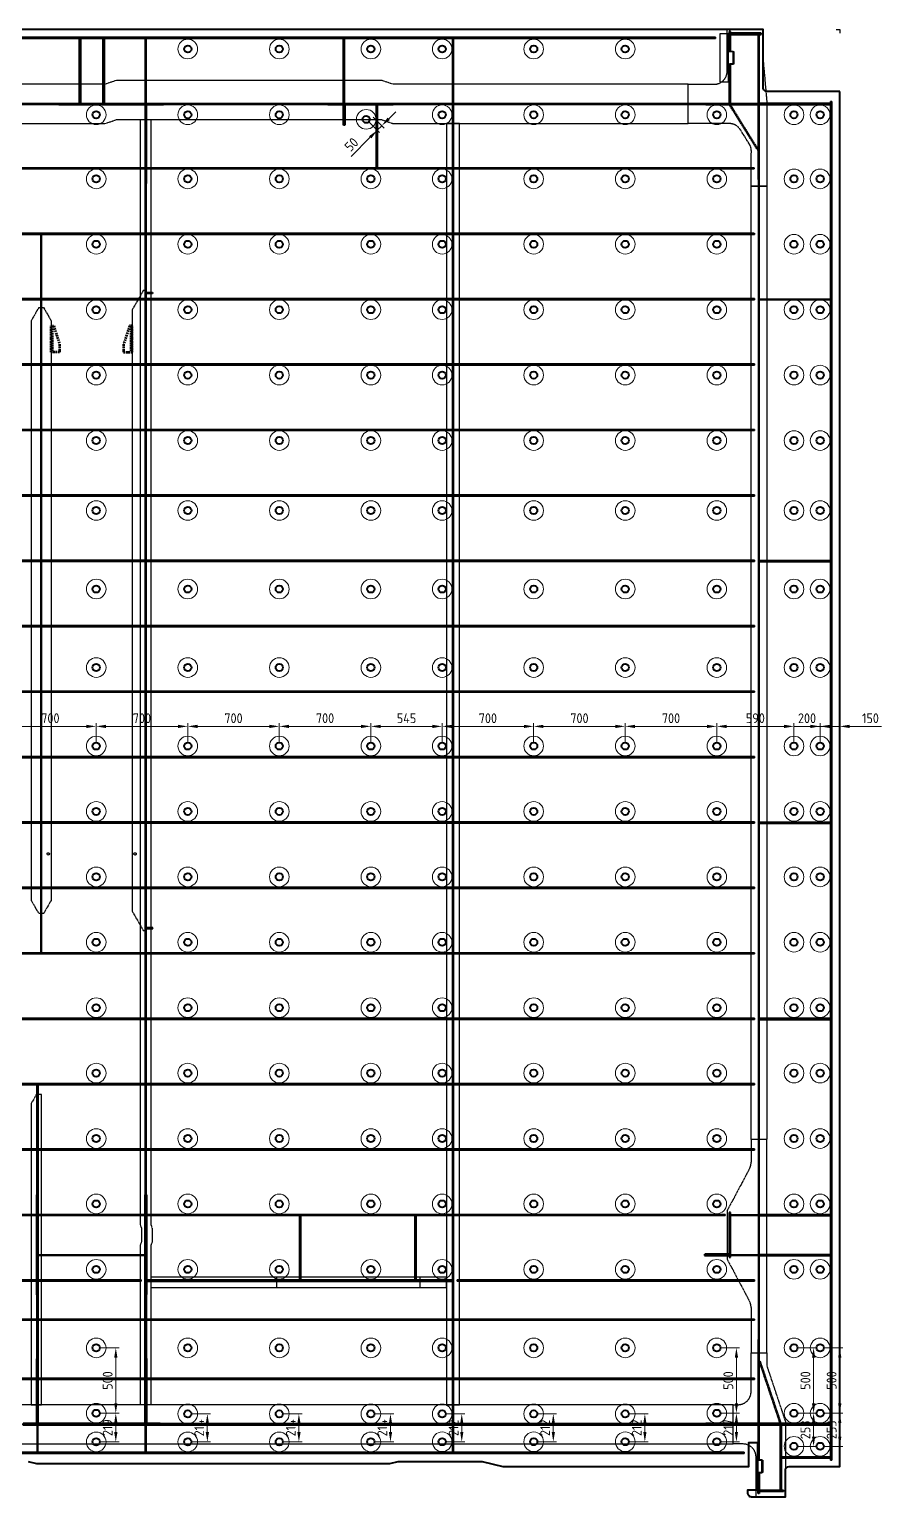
# Model space of a CAD drawing. Header units: millimetres. Extents: x -15442 to 12548, y -1071 to 35649.
# Drawn here: x 6031 to 12547, y -1071 to 10144 of the extents above; entities that cross this region are included whole.
import ezdxf

# ---------------------------------------------------------------- set-up
doc = ezdxf.new("R2010")
doc.units = ezdxf.units.MM
for name, pattern in [('ACAD_ISO10W100', [18, 12, -3, 0, -3]), ('AM_ISO02W050', [7.5, 6, -1.5]), ('AM_ISO08W050', [18, 12, -1.5, 3, -1.5]), ('AM_ISO09W050', [22.5, 12, -1.5, 3, -1.5, 3, -1.5])]:
    doc.linetypes.add(name, pattern=pattern)
for name, color, linetype, lineweight in [('Mechanical-AM_0', 7, 'Continuous', 40), ('Mechanical-AM_11', 3, 'AM_ISO09W050', 25), ('Mechanical-AM_2', 40, 'ACAD_ISO10W100', 70), ('Mechanical-AM_3', 6, 'AM_ISO02W050', 35), ('Mechanical-AM_7', 4, 'AM_ISO08W050', 25), ('Mechanical-AM_9', 253, 'Continuous', 0)]:
    doc.layers.add(name, color=color, linetype=linetype, lineweight=lineweight)
doc.styles.get("Standard").update_dxf_attribs({"font": 'ISOCP.SHX'})
doc.dimstyles.new('AM_ISO', dxfattribs={"dimtxt": 3, "dimasz": 3, "dimexe": 1, "dimexo": 1, "dimgap": 1, "dimtad": 1, "dimdec": 0, "dimdsep": 46, "dimtxsty": 'Standard', "dimcen": 0, "dimclrd": 256, "dimclre": 256, "dimclrt": 2, "dimadec": 0, "dimazin": 2, "dimtp": 0.1, "dimtm": 0.1, "dimtfac": 0.71, "dimtdec": 0, "dimtmove": 0, "dimatfit": 3, "dimfxl": 1, "dimtzin": 0, "dimlwd": -1, "dimlwe": -1, "dimarcsym": 1})

# ---------------------------------------------------------------- blocks, each defined once
blk = doc.blocks.new('stop plate-tv')
blk.add_line((200, 9), (0, 9))
blk.add_lwpolyline([(0, 0), (200, 0), (200, 20), (60, 65), (0, 65)], close=True)
blk = doc.blocks.new('cover in closed box DN90xSCH40')
for points in [[(30, 51), (5, 51), (5, 45), (30, 45)], [(36, -48), (36, 48), (30, 48), (30, -48)], [(30, -45), (5, -45), (5, -51), (30, -51)]]:
    blk.add_lwpolyline(points, close=True)
for points in [[(5, 51), (2, 51), (5, 48)], [(30, 48), (30, 51), (33, 48)], [(5, -51), (5, -48), (2, -51)], [(30, -48), (30, -51), (33, -48)]]:
    blk.add_solid(points)
blk = doc.blocks.new('*D2373')
at = {"layer": 'Defpoints', "color": 0, "transparency": 16777216}
for p in [(6542, 4817), (5842, 4667), (6542, 4667)]:
    blk.add_point(p, dxfattribs=at)
at = {"layer": 'Mechanical-AM_9', "transparency": 16777216}
for p, q in [((5842, 4692), (5842, 4842)), ((6542, 4692), (6542, 4842)), ((5917, 4817), (6467, 4817))]:
    blk.add_line(p, q, dxfattribs=at)
for points in [[(5917, 4829), (5917, 4804), (5842, 4817)], [(6467, 4829), (6467, 4804), (6542, 4817)]]:
    blk.add_solid(points, dxfattribs=at)
at = {"layer": 'Mechanical-AM_9', "color": 2, "transparency": 16777216, "insert": (6192, 4879), "char_height": 75, "attachment_point": 5}
blk.add_mtext('700', dxfattribs=at)
blk = doc.blocks.new('*D2372')
at = {"layer": 'Defpoints', "color": 0, "transparency": 16777216}
for p in [(7242, 4817), (6542, 4667), (7242, 4667)]:
    blk.add_point(p, dxfattribs=at)
at = {"layer": 'Mechanical-AM_9', "transparency": 16777216}
for p, q in [((6542, 4692), (6542, 4842)), ((7242, 4692), (7242, 4842)), ((6617, 4817), (7167, 4817))]:
    blk.add_line(p, q, dxfattribs=at)
for points in [[(6617, 4829), (6617, 4804), (6542, 4817)], [(7167, 4829), (7167, 4804), (7242, 4817)]]:
    blk.add_solid(points, dxfattribs=at)
at = {"layer": 'Mechanical-AM_9', "color": 2, "transparency": 16777216, "insert": (6892, 4879), "char_height": 75, "attachment_point": 5}
blk.add_mtext('700', dxfattribs=at)
blk = doc.blocks.new('*D2371')
at = {"layer": 'Defpoints', "color": 0, "transparency": 16777216}
for p in [(7942, 4817), (7242, 4667), (7942, 4667)]:
    blk.add_point(p, dxfattribs=at)
at = {"layer": 'Mechanical-AM_9', "transparency": 16777216}
for p, q in [((7242, 4692), (7242, 4842)), ((7942, 4692), (7942, 4842)), ((7317, 4817), (7867, 4817))]:
    blk.add_line(p, q, dxfattribs=at)
for points in [[(7317, 4829), (7317, 4804), (7242, 4817)], [(7867, 4829), (7867, 4804), (7942, 4817)]]:
    blk.add_solid(points, dxfattribs=at)
at = {"layer": 'Mechanical-AM_9', "color": 2, "transparency": 16777216, "insert": (7592, 4879), "char_height": 75, "attachment_point": 5}
blk.add_mtext('700', dxfattribs=at)
blk = doc.blocks.new('*D2370')
at = {"layer": 'Defpoints', "color": 0, "transparency": 16777216}
for p in [(8642, 4817), (7942, 4667), (8642, 4667)]:
    blk.add_point(p, dxfattribs=at)
at = {"layer": 'Mechanical-AM_9', "transparency": 16777216}
for p, q in [((7942, 4692), (7942, 4842)), ((8642, 4692), (8642, 4842)), ((8017, 4817), (8567, 4817))]:
    blk.add_line(p, q, dxfattribs=at)
for points in [[(8017, 4829), (8017, 4804), (7942, 4817)], [(8567, 4829), (8567, 4804), (8642, 4817)]]:
    blk.add_solid(points, dxfattribs=at)
at = {"layer": 'Mechanical-AM_9', "color": 2, "transparency": 16777216, "insert": (8292, 4879), "char_height": 75, "attachment_point": 5}
blk.add_mtext('700', dxfattribs=at)
blk = doc.blocks.new('*D2369')
at = {"layer": 'Defpoints', "color": 0, "transparency": 16777216}
for p in [(9187, 4817), (8642, 4667), (9187, 4667)]:
    blk.add_point(p, dxfattribs=at)
at = {"layer": 'Mechanical-AM_9', "transparency": 16777216}
for p, q in [((8642, 4692), (8642, 4842)), ((9187, 4692), (9187, 4842)), ((8717, 4817), (9112, 4817))]:
    blk.add_line(p, q, dxfattribs=at)
for points in [[(8717, 4829), (8717, 4804), (8642, 4817)], [(9112, 4829), (9112, 4804), (9187, 4817)]]:
    blk.add_solid(points, dxfattribs=at)
at = {"layer": 'Mechanical-AM_9', "color": 2, "transparency": 16777216, "insert": (8915, 4879), "char_height": 75, "attachment_point": 5}
blk.add_mtext('545', dxfattribs=at)
blk = doc.blocks.new('*D2368')
at = {"layer": 'Defpoints', "color": 0, "transparency": 16777216}
for p in [(9887, 4817), (9187, 4667), (9887, 4667)]:
    blk.add_point(p, dxfattribs=at)
at = {"layer": 'Mechanical-AM_9', "transparency": 16777216}
for p, q in [((9187, 4692), (9187, 4842)), ((9887, 4692), (9887, 4842)), ((9262, 4817), (9812, 4817))]:
    blk.add_line(p, q, dxfattribs=at)
for points in [[(9262, 4829), (9262, 4804), (9187, 4817)], [(9812, 4829), (9812, 4804), (9887, 4817)]]:
    blk.add_solid(points, dxfattribs=at)
at = {"layer": 'Mechanical-AM_9', "color": 2, "transparency": 16777216, "insert": (9537, 4879), "char_height": 75, "attachment_point": 5}
blk.add_mtext('700', dxfattribs=at)
blk = doc.blocks.new('*D2367')
at = {"layer": 'Defpoints', "color": 0, "transparency": 16777216}
for p in [(10587, 4817), (9887, 4667), (10587, 4667)]:
    blk.add_point(p, dxfattribs=at)
at = {"layer": 'Mechanical-AM_9', "transparency": 16777216}
for p, q in [((9887, 4692), (9887, 4842)), ((10587, 4692), (10587, 4842)), ((9962, 4817), (10512, 4817))]:
    blk.add_line(p, q, dxfattribs=at)
for points in [[(9962, 4829), (9962, 4804), (9887, 4817)], [(10512, 4829), (10512, 4804), (10587, 4817)]]:
    blk.add_solid(points, dxfattribs=at)
at = {"layer": 'Mechanical-AM_9', "color": 2, "transparency": 16777216, "insert": (10237, 4879), "char_height": 75, "attachment_point": 5}
blk.add_mtext('700', dxfattribs=at)
blk = doc.blocks.new('*D2366')
at = {"layer": 'Defpoints', "color": 0, "transparency": 16777216}
for p in [(11287, 4817), (10587, 4667), (11287, 4667)]:
    blk.add_point(p, dxfattribs=at)
at = {"layer": 'Mechanical-AM_9', "transparency": 16777216}
for p, q in [((10587, 4692), (10587, 4842)), ((11287, 4692), (11287, 4842)), ((10662, 4817), (11212, 4817))]:
    blk.add_line(p, q, dxfattribs=at)
for points in [[(10662, 4829), (10662, 4804), (10587, 4817)], [(11212, 4829), (11212, 4804), (11287, 4817)]]:
    blk.add_solid(points, dxfattribs=at)
at = {"layer": 'Mechanical-AM_9', "color": 2, "transparency": 16777216, "insert": (10937, 4879), "char_height": 75, "attachment_point": 5}
blk.add_mtext('700', dxfattribs=at)
blk = doc.blocks.new('*D2365')
at = {"layer": 'Defpoints', "color": 0, "transparency": 16777216}
for p in [(11877, 4817), (11287, 4667), (11877, 4667)]:
    blk.add_point(p, dxfattribs=at)
at = {"layer": 'Mechanical-AM_9', "transparency": 16777216}
for p, q in [((11287, 4692), (11287, 4842)), ((11877, 4692), (11877, 4842)), ((11362, 4817), (11802, 4817))]:
    blk.add_line(p, q, dxfattribs=at)
for points in [[(11362, 4829), (11362, 4804), (11287, 4817)], [(11802, 4829), (11802, 4804), (11877, 4817)]]:
    blk.add_solid(points, dxfattribs=at)
at = {"layer": 'Mechanical-AM_9', "color": 2, "transparency": 16777216, "insert": (11582, 4879), "char_height": 75, "attachment_point": 5}
blk.add_mtext('590', dxfattribs=at)
blk = doc.blocks.new('*D2364')
at = {"layer": 'Defpoints', "color": 0, "transparency": 16777216}
for p in [(12077, 4817), (11877, 4667), (12077, 4667)]:
    blk.add_point(p, dxfattribs=at)
at = {"layer": 'Mechanical-AM_9', "transparency": 16777216}
for p, q in [((11877, 4692), (11877, 4842)), ((12077, 4692), (12077, 4842)), ((11802, 4817), (11727, 4817)), ((11877, 4817), (12077, 4817)), ((12152, 4817), (12227, 4817))]:
    blk.add_line(p, q, dxfattribs=at)
for points in [[(11802, 4829), (11802, 4804), (11877, 4817)], [(12152, 4829), (12152, 4804), (12077, 4817)]]:
    blk.add_solid(points, dxfattribs=at)
at = {"layer": 'Mechanical-AM_9', "color": 2, "transparency": 16777216, "insert": (11977, 4879), "char_height": 75, "attachment_point": 5}
blk.add_mtext('200', dxfattribs=at)
blk = doc.blocks.new('*D2363')
at = {"layer": 'Defpoints', "color": 0, "transparency": 16777216}
for p in [(12227, 4817), (12077, 4667), (12227, 4667)]:
    blk.add_point(p, dxfattribs=at)
at = {"layer": 'Mechanical-AM_9', "transparency": 16777216}
for p, q in [((12077, 4692), (12077, 4842)), ((12227, 4692), (12227, 4842)), ((12002, 4817), (11927, 4817)), ((12077, 4817), (12227, 4817)), ((12302, 4817), (12547, 4817))]:
    blk.add_line(p, q, dxfattribs=at)
for points in [[(12002, 4829), (12002, 4804), (12077, 4817)], [(12302, 4829), (12302, 4804), (12227, 4817)]]:
    blk.add_solid(points, dxfattribs=at)
at = {"layer": 'Mechanical-AM_9', "color": 2, "transparency": 16777216, "insert": (12462, 4879), "char_height": 75, "attachment_point": 5}
blk.add_mtext('150', dxfattribs=at)
blk = doc.blocks.new('*D2340')
at = {"layer": 'Defpoints', "color": 0, "transparency": 16777216}
for p in [(6542, 67), (6542, -433), (6692, -433)]:
    blk.add_point(p, dxfattribs=at)
at = {"layer": 'Mechanical-AM_9', "transparency": 16777216}
for p, q in [((6567, 67), (6717, 67)), ((6692, -8), (6692, -358)), ((6567, -433), (6717, -433))]:
    blk.add_line(p, q, dxfattribs=at)
for points in [[(6680, -8), (6705, -8), (6692, 67)], [(6680, -358), (6705, -358), (6692, -433)]]:
    blk.add_solid(points, dxfattribs=at)
at = {"layer": 'Mechanical-AM_9', "color": 2, "transparency": 16777216, "insert": (6630, -183), "char_height": 75, "attachment_point": 5, "rotation": 90}
blk.add_mtext('500', dxfattribs=at)
blk = doc.blocks.new('*D2339')
at = {"layer": 'Defpoints', "color": 0, "transparency": 16777216}
for p in [(6542, -433), (6542, -652), (6692, -652)]:
    blk.add_point(p, dxfattribs=at)
at = {"layer": 'Mechanical-AM_9', "transparency": 16777216}
for p, q in [((6567, -433), (6717, -433)), ((6692, -508), (6692, -577)), ((6567, -652), (6717, -652))]:
    blk.add_line(p, q, dxfattribs=at)
for points in [[(6680, -508), (6705, -508), (6692, -433)], [(6680, -577), (6705, -577), (6692, -652)]]:
    blk.add_solid(points, dxfattribs=at)
at = {"layer": 'Mechanical-AM_9', "color": 2, "transparency": 16777216, "insert": (6630, -543), "char_height": 75, "attachment_point": 5, "rotation": 90}
blk.add_mtext('219', dxfattribs=at)
blk = doc.blocks.new('*D2338')
at = {"layer": 'Defpoints', "color": 0, "transparency": 16777216}
for p in [(7242, -438), (7242, -652), (7392, -652)]:
    blk.add_point(p, dxfattribs=at)
at = {"layer": 'Mechanical-AM_9', "transparency": 16777216}
for p, q in [((7267, -438), (7417, -438)), ((7392, -513), (7392, -577)), ((7267, -652), (7417, -652))]:
    blk.add_line(p, q, dxfattribs=at)
for points in [[(7380, -513), (7405, -513), (7392, -438)], [(7380, -577), (7405, -577), (7392, -652)]]:
    blk.add_solid(points, dxfattribs=at)
at = {"layer": 'Mechanical-AM_9', "color": 2, "transparency": 16777216, "insert": (7330, -545), "char_height": 75, "attachment_point": 5, "rotation": 90}
blk.add_mtext('214', dxfattribs=at)
blk = doc.blocks.new('*D2337')
at = {"layer": 'Defpoints', "color": 0, "transparency": 16777216}
for p in [(7942, -438), (7942, -652), (8092, -652)]:
    blk.add_point(p, dxfattribs=at)
at = {"layer": 'Mechanical-AM_9', "transparency": 16777216}
for p, q in [((7967, -438), (8117, -438)), ((8092, -513), (8092, -577)), ((7967, -652), (8117, -652))]:
    blk.add_line(p, q, dxfattribs=at)
for points in [[(8080, -513), (8105, -513), (8092, -438)], [(8080, -577), (8105, -577), (8092, -652)]]:
    blk.add_solid(points, dxfattribs=at)
at = {"layer": 'Mechanical-AM_9', "color": 2, "transparency": 16777216, "insert": (8030, -545), "char_height": 75, "attachment_point": 5, "rotation": 90}
blk.add_mtext('214', dxfattribs=at)
blk = doc.blocks.new('*D2336')
at = {"layer": 'Defpoints', "color": 0, "transparency": 16777216}
for p in [(8642, -438), (8642, -652), (8792, -652)]:
    blk.add_point(p, dxfattribs=at)
at = {"layer": 'Mechanical-AM_9', "transparency": 16777216}
for p, q in [((8667, -438), (8817, -438)), ((8792, -513), (8792, -577)), ((8667, -652), (8817, -652))]:
    blk.add_line(p, q, dxfattribs=at)
for points in [[(8780, -513), (8805, -513), (8792, -438)], [(8780, -577), (8805, -577), (8792, -652)]]:
    blk.add_solid(points, dxfattribs=at)
at = {"layer": 'Mechanical-AM_9', "color": 2, "transparency": 16777216, "insert": (8730, -545), "char_height": 75, "attachment_point": 5, "rotation": 90}
blk.add_mtext('214', dxfattribs=at)
blk = doc.blocks.new('*D2335')
at = {"layer": 'Defpoints', "color": 0, "transparency": 16777216}
for p in [(9187, -438), (9187, -651), (9337, -651)]:
    blk.add_point(p, dxfattribs=at)
at = {"layer": 'Mechanical-AM_9', "transparency": 16777216}
for p, q in [((9212, -438), (9362, -438)), ((9337, -513), (9337, -576)), ((9212, -651), (9362, -651))]:
    blk.add_line(p, q, dxfattribs=at)
for points in [[(9325, -513), (9350, -513), (9337, -438)], [(9325, -576), (9350, -576), (9337, -651)]]:
    blk.add_solid(points, dxfattribs=at)
at = {"layer": 'Mechanical-AM_9', "color": 2, "transparency": 16777216, "insert": (9275, -545), "char_height": 75, "attachment_point": 5, "rotation": 90}
blk.add_mtext('212', dxfattribs=at)
blk = doc.blocks.new('*D2334')
at = {"layer": 'Defpoints', "color": 0, "transparency": 16777216}
for p in [(9887, -438), (9887, -651), (10037, -651)]:
    blk.add_point(p, dxfattribs=at)
at = {"layer": 'Mechanical-AM_9', "transparency": 16777216}
for p, q in [((9912, -438), (10062, -438)), ((10037, -513), (10037, -576)), ((9912, -651), (10062, -651))]:
    blk.add_line(p, q, dxfattribs=at)
for points in [[(10025, -513), (10050, -513), (10037, -438)], [(10025, -576), (10050, -576), (10037, -651)]]:
    blk.add_solid(points, dxfattribs=at)
at = {"layer": 'Mechanical-AM_9', "color": 2, "transparency": 16777216, "insert": (9975, -545), "char_height": 75, "attachment_point": 5, "rotation": 90}
blk.add_mtext('212', dxfattribs=at)
blk = doc.blocks.new('*D2333')
at = {"layer": 'Defpoints', "color": 0, "transparency": 16777216}
for p in [(10587, -438), (10587, -651), (10737, -651)]:
    blk.add_point(p, dxfattribs=at)
at = {"layer": 'Mechanical-AM_9', "transparency": 16777216}
for p, q in [((10612, -438), (10762, -438)), ((10737, -513), (10737, -576)), ((10612, -651), (10762, -651))]:
    blk.add_line(p, q, dxfattribs=at)
for points in [[(10725, -513), (10750, -513), (10737, -438)], [(10725, -576), (10750, -576), (10737, -651)]]:
    blk.add_solid(points, dxfattribs=at)
at = {"layer": 'Mechanical-AM_9', "color": 2, "transparency": 16777216, "insert": (10675, -545), "char_height": 75, "attachment_point": 5, "rotation": 90}
blk.add_mtext('212', dxfattribs=at)
blk = doc.blocks.new('*D2332')
at = {"layer": 'Defpoints', "color": 0, "transparency": 16777216}
for p in [(11287, 67), (11287, -433), (11437, -433)]:
    blk.add_point(p, dxfattribs=at)
at = {"layer": 'Mechanical-AM_9', "transparency": 16777216}
for p, q in [((11312, 67), (11462, 67)), ((11437, -8), (11437, -358)), ((11312, -433), (11462, -433))]:
    blk.add_line(p, q, dxfattribs=at)
for points in [[(11425, -8), (11450, -8), (11437, 67)], [(11425, -358), (11450, -358), (11437, -433)]]:
    blk.add_solid(points, dxfattribs=at)
at = {"layer": 'Mechanical-AM_9', "color": 2, "transparency": 16777216, "insert": (11375, -183), "char_height": 75, "attachment_point": 5, "rotation": 90}
blk.add_mtext('500', dxfattribs=at)
blk = doc.blocks.new('*D2331')
at = {"layer": 'Defpoints', "color": 0, "transparency": 16777216}
for p in [(11287, -433), (11287, -651), (11437, -651)]:
    blk.add_point(p, dxfattribs=at)
at = {"layer": 'Mechanical-AM_9', "transparency": 16777216}
for p, q in [((11312, -433), (11462, -433)), ((11437, -508), (11437, -576)), ((11312, -651), (11462, -651))]:
    blk.add_line(p, q, dxfattribs=at)
for points in [[(11425, -508), (11450, -508), (11437, -433)], [(11425, -576), (11450, -576), (11437, -651)]]:
    blk.add_solid(points, dxfattribs=at)
at = {"layer": 'Mechanical-AM_9', "color": 2, "transparency": 16777216, "insert": (11375, -542), "char_height": 75, "attachment_point": 5, "rotation": 90}
blk.add_mtext('217', dxfattribs=at)
blk = doc.blocks.new('*D2330')
at = {"layer": 'Defpoints', "color": 0, "transparency": 16777216}
for p in [(12077, 67), (12077, -433), (12227, -433)]:
    blk.add_point(p, dxfattribs=at)
at = {"layer": 'Mechanical-AM_9', "transparency": 16777216}
for p, q in [((12102, 67), (12252, 67)), ((12227, -8), (12227, -358)), ((12102, -433), (12252, -433))]:
    blk.add_line(p, q, dxfattribs=at)
for points in [[(12215, -8), (12240, -8), (12227, 67)], [(12215, -358), (12240, -358), (12227, -433)]]:
    blk.add_solid(points, dxfattribs=at)
at = {"layer": 'Mechanical-AM_9', "color": 2, "transparency": 16777216, "insert": (12165, -183), "char_height": 75, "attachment_point": 5, "rotation": 90}
blk.add_mtext('500', dxfattribs=at)
blk = doc.blocks.new('*D2329')
at = {"layer": 'Defpoints', "color": 0, "transparency": 16777216}
for p in [(12077, -433), (12077, -686), (12227, -686)]:
    blk.add_point(p, dxfattribs=at)
at = {"layer": 'Mechanical-AM_9', "transparency": 16777216}
for p, q in [((12102, -433), (12252, -433)), ((12227, -508), (12227, -611)), ((12102, -686), (12252, -686))]:
    blk.add_line(p, q, dxfattribs=at)
for points in [[(12215, -508), (12240, -508), (12227, -433)], [(12215, -611), (12240, -611), (12227, -686)]]:
    blk.add_solid(points, dxfattribs=at)
at = {"layer": 'Mechanical-AM_9', "color": 2, "transparency": 16777216, "insert": (12165, -560), "char_height": 75, "attachment_point": 5, "rotation": 90}
blk.add_mtext('253', dxfattribs=at)
blk = doc.blocks.new('*D2328')
at = {"layer": 'Defpoints', "color": 0, "transparency": 16777216}
for p in [(11877, 67), (11877, -433), (12027, -433)]:
    blk.add_point(p, dxfattribs=at)
at = {"layer": 'Mechanical-AM_9', "transparency": 16777216}
for p, q in [((11902, 67), (12052, 67)), ((12027, -8), (12027, -358)), ((11902, -433), (12052, -433))]:
    blk.add_line(p, q, dxfattribs=at)
for points in [[(12015, -8), (12040, -8), (12027, 67)], [(12015, -358), (12040, -358), (12027, -433)]]:
    blk.add_solid(points, dxfattribs=at)
at = {"layer": 'Mechanical-AM_9', "color": 2, "transparency": 16777216, "insert": (11965, -183), "char_height": 75, "attachment_point": 5, "rotation": 90}
blk.add_mtext('500', dxfattribs=at)
blk = doc.blocks.new('*D2327')
at = {"layer": 'Defpoints', "color": 0, "transparency": 16777216}
for p in [(11877, -433), (11877, -686), (12027, -686)]:
    blk.add_point(p, dxfattribs=at)
at = {"layer": 'Mechanical-AM_9', "transparency": 16777216}
for p, q in [((11902, -433), (12052, -433)), ((12027, -508), (12027, -611)), ((11902, -686), (12052, -686))]:
    blk.add_line(p, q, dxfattribs=at)
for points in [[(12015, -508), (12040, -508), (12027, -433)], [(12015, -611), (12040, -611), (12027, -686)]]:
    blk.add_solid(points, dxfattribs=at)
at = {"layer": 'Mechanical-AM_9', "color": 2, "transparency": 16777216, "insert": (11965, -560), "char_height": 75, "attachment_point": 5, "rotation": 90}
blk.add_mtext('253', dxfattribs=at)
blk = doc.blocks.new('*D2386')
at = {"layer": 'Defpoints', "color": 0, "transparency": 16777216}
for p in [(8607, 9456), (8642, 9492), (8691, 9373)]:
    blk.add_point(p, dxfattribs=at)
at = {"layer": 'Mechanical-AM_9', "transparency": 16777216}
for p, q in [((8625, 9439), (8708, 9355)), ((8660, 9474), (8744, 9390)), ((8779, 9461), (8832, 9514)), ((8638, 9320), (8491, 9173)), ((8726, 9408), (8691, 9373))]:
    blk.add_line(p, q, dxfattribs=at)
for points in [[(8770, 9470), (8788, 9452), (8726, 9408)], [(8629, 9328), (8647, 9311), (8691, 9373)]]:
    blk.add_solid(points, dxfattribs=at)
at = {"layer": 'Mechanical-AM_9', "color": 2, "transparency": 16777216, "insert": (8494, 9264), "char_height": 75, "attachment_point": 5, "rotation": 45}
blk.add_mtext('50', dxfattribs=at)
blk = doc.blocks.new('PNL_01_2_L.H_2_2_2_2_2_2_2', base_point=(-542.7, -1070.8))
for centre in [(7242.3, 9994.2), (7942.3, 9994.2), (8642.3, 9994.2), (9187.3, 9994.2), (9887.3, 9994.2), (10587.3, 9994.2), (6542.3, 9491.7), (7242.3, 9491.7), (7942.3, 9491.7), (8607, 9456.4), (9187.3, 9491.7), (9887.3, 9491.7), (10587.3, 9491.7), (11287.3, 9491.7), (11877.3, 9491.7), (12077.3, 9491.7), (6542.3, 9001.7), (7242.3, 9001.7), (7942.3, 9001.7), (8642.3, 9001.7), (9187.3, 9001.7), (9887.3, 9001.7), (10587.3, 9001.7), (11287.3, 9001.7), (11877.3, 9001.7), (12077.3, 9001.7), (6542.3, 8501.7), (7242.3, 8501.7), (7942.3, 8501.7), (8642.3, 8501.7), (9187.3, 8501.7), (9887.3, 8501.7), (10587.3, 8501.7), (11287.3, 8501.7), (11877.3, 8501.7), (12077.3, 8501.7), (6542.3, 8001.7), (7242.3, 8001.7), (7942.3, 8001.7), (8642.3, 8001.7), (9187.3, 8001.7), (9887.3, 8001.7), (10587.3, 8001.7), (11287.3, 8001.7), (11877.3, 8001.7), (12077.3, 8001.7), (6542.3, 7501.7), (7242.3, 7501.7), (7942.3, 7501.7), (8642.3, 7501.7), (9187.3, 7501.7), (9887.3, 7501.7), (10587.3, 7501.7), (11287.3, 7501.7), (11877.3, 7501.7), (12077.3, 7501.7), (6542.3, 7001.7), (7242.3, 7001.7), (7942.3, 7001.7), (8642.3, 7001.7), (9187.3, 7001.7), (9887.3, 7001.7), (10587.3, 7001.7), (11287.3, 7001.7), (11877.3, 7001.7), (12077.3, 7001.7), (6542.3, 6466.7), (7242.3, 6466.7), (7942.3, 6466.7), (8642.3, 6466.7), (9187.3, 6466.7), (9887.3, 6466.7), (10587.3, 6466.7), (11287.3, 6466.7), (11877.3, 6466.7), (12077.3, 6466.7), (6542.3, 5866.7), (7242.3, 5866.7), (7942.3, 5866.7), (8642.3, 5866.7), (9187.3, 5866.7), (9887.3, 5866.7), (10587.3, 5866.7), (11287.3, 5866.7), (11877.3, 5866.7), (12077.3, 5866.7), (6542.3, 5266.7), (7242.3, 5266.7), (7942.3, 5266.7), (8642.3, 5266.7), (9187.3, 5266.7), (9887.3, 5266.7), (10587.3, 5266.7), (11287.3, 5266.7), (11877.3, 5266.7), (12077.3, 5266.7), (6542.3, 4666.7), (7242.3, 4666.7), (7942.3, 4666.7), (8642.3, 4666.7), (9187.3, 4666.7), (9887.3, 4666.7), (10587.3, 4666.7), (11287.3, 4666.7), (11877.3, 4666.7), (12077.3, 4666.7), (6542.3, 4166.7), (7242.3, 4166.7), (7942.3, 4166.7), (8642.3, 4166.7), (9187.3, 4166.7), (9887.3, 4166.7), (10587.3, 4166.7), (11287.3, 4166.7), (11877.3, 4166.7), (12077.3, 4166.7), (6542.3, 3666.7), (7242.3, 3666.7), (7942.3, 3666.7), (8642.3, 3666.7), (9187.3, 3666.7), (9887.3, 3666.7), (10587.3, 3666.7), (11287.3, 3666.7), (11877.3, 3666.7), (12077.3, 3666.7), (6542.3, 3166.7), (7242.3, 3166.7), (7942.3, 3166.7), (8642.3, 3166.7), (9187.3, 3166.7), (9887.3, 3166.7), (10587.3, 3166.7), (11287.3, 3166.7), (11877.3, 3166.7), (12077.3, 3166.7), (6542.3, 2666.7), (7242.3, 2666.7), (7942.3, 2666.7), (8642.3, 2666.7), (9187.3, 2666.7), (9887.3, 2666.7), (10587.3, 2666.7), (11287.3, 2666.7), (11877.3, 2666.7), (12077.3, 2666.7), (6542.3, 2166.7), (7242.3, 2166.7), (7942.3, 2166.7), (8642.3, 2166.7), (9187.3, 2166.7), (9887.3, 2166.7), (10587.3, 2166.7), (11287.3, 2166.7), (11877.3, 2166.7), (12077.3, 2166.7), (6542.3, 1666.7), (7242.3, 1666.7), (7942.3, 1666.7), (8642.3, 1666.7), (9187.3, 1666.7), (9887.3, 1666.7), (10587.3, 1666.7), (11287.3, 1666.7), (11877.3, 1666.7), (12077.3, 1666.7), (6542.3, 1166.7), (7242.3, 1166.7), (7942.3, 1166.7), (8642.3, 1166.7), (9187.3, 1166.7), (9887.3, 1166.7), (10587.3, 1166.7), (11287.3, 1166.7), (11877.3, 1166.7), (12077.3, 1166.7), (6542.3, 666.7), (7242.3, 666.7), (7942.3, 666.7), (8642.3, 666.7), (9187.3, 666.7), (9887.3, 666.7), (10587.3, 666.7), (11287.3, 666.7), (11877.3, 666.7), (12077.3, 666.7), (6542.3, 66.7), (7242.3, 66.7), (7942.3, 66.7), (8642.3, 66.7), (9187.3, 66.7), (9887.3, 66.7), (10587.3, 66.7), (11287.3, 66.7), (11877.3, 66.7), (12077.3, 66.7)]:
    blk.add_circle(centre, 27.5)
at = {"color": 4}
for centre in [(6542.3, -433.3), (7242.3, -438.3), (7942.3, -438.3), (8642.3, -438.3), (9187.3, -438.3), (9887.3, -438.3), (10587.3, -438.3), (11287.3, -433.3), (11877.3, -433.3), (12077.3, -433.3), (6542.3, -651.8), (7242.3, -651.8), (7942.3, -651.8), (8642.3, -651.8), (9187.3, -650.8), (9887.3, -650.8), (10587.3, -650.8), (11287.3, -650.8), (11877.3, -685.8), (12077.3, -685.8)]:
    blk.add_circle(centre, 27.5, dxfattribs=at)
at = {"layer": 'Mechanical-AM_9'}
for centre in [(7242.3, 9994.2), (7942.3, 9994.2), (8642.3, 9994.2), (9187.3, 9994.2), (9887.3, 9994.2), (10587.3, 9994.2), (6542.3, 9491.7), (7242.3, 9491.7), (7942.3, 9491.7), (9187.3, 9491.7), (9887.3, 9491.7), (10587.3, 9491.7), (11287.3, 9491.7), (11877.3, 9491.7), (12077.3, 9491.7), (8607, 9456.4), (6542.3, 9001.7), (7242.3, 9001.7), (7942.3, 9001.7), (8642.3, 9001.7), (9187.3, 9001.7), (9887.3, 9001.7), (10587.3, 9001.7), (11287.3, 9001.7), (11877.3, 9001.7), (12077.3, 9001.7), (6542.3, 8501.7), (7242.3, 8501.7), (7942.3, 8501.7), (8642.3, 8501.7), (9187.3, 8501.7), (9887.3, 8501.7), (10587.3, 8501.7), (11287.3, 8501.7), (11877.3, 8501.7), (12077.3, 8501.7), (6542.3, 8001.7), (7242.3, 8001.7), (7942.3, 8001.7), (8642.3, 8001.7), (9187.3, 8001.7), (9887.3, 8001.7), (10587.3, 8001.7), (11287.3, 8001.7), (11877.3, 8001.7), (12077.3, 8001.7), (6542.3, 7501.7), (7242.3, 7501.7), (7942.3, 7501.7), (8642.3, 7501.7), (9187.3, 7501.7), (9887.3, 7501.7), (10587.3, 7501.7), (11287.3, 7501.7), (11877.3, 7501.7), (12077.3, 7501.7), (6542.3, 7001.7), (7242.3, 7001.7), (7942.3, 7001.7), (8642.3, 7001.7), (9187.3, 7001.7), (9887.3, 7001.7), (10587.3, 7001.7), (11287.3, 7001.7), (11877.3, 7001.7), (12077.3, 7001.7), (6542.3, 6466.7), (7242.3, 6466.7), (7942.3, 6466.7), (8642.3, 6466.7), (9187.3, 6466.7), (9887.3, 6466.7), (10587.3, 6466.7), (11287.3, 6466.7), (11877.3, 6466.7), (12077.3, 6466.7), (6542.3, 5866.7), (7242.3, 5866.7), (7942.3, 5866.7), (8642.3, 5866.7), (9187.3, 5866.7), (9887.3, 5866.7), (10587.3, 5866.7), (11287.3, 5866.7), (11877.3, 5866.7), (12077.3, 5866.7), (6542.3, 5266.7), (7242.3, 5266.7), (7942.3, 5266.7), (8642.3, 5266.7), (9187.3, 5266.7), (9887.3, 5266.7), (10587.3, 5266.7), (11287.3, 5266.7), (11877.3, 5266.7), (12077.3, 5266.7), (6542.3, 4666.7), (7242.3, 4666.7), (7942.3, 4666.7), (8642.3, 4666.7), (9187.3, 4666.7), (9887.3, 4666.7), (10587.3, 4666.7), (11287.3, 4666.7), (11877.3, 4666.7), (12077.3, 4666.7), (6542.3, 4166.7), (7242.3, 4166.7), (7942.3, 4166.7), (8642.3, 4166.7), (9187.3, 4166.7), (9887.3, 4166.7), (10587.3, 4166.7), (11287.3, 4166.7), (11877.3, 4166.7), (12077.3, 4166.7), (6542.3, 3666.7), (7242.3, 3666.7), (7942.3, 3666.7), (8642.3, 3666.7), (9187.3, 3666.7), (9887.3, 3666.7), (10587.3, 3666.7), (11287.3, 3666.7), (11877.3, 3666.7), (12077.3, 3666.7), (6542.3, 3166.7), (7242.3, 3166.7), (7942.3, 3166.7), (8642.3, 3166.7), (9187.3, 3166.7), (9887.3, 3166.7), (10587.3, 3166.7), (11287.3, 3166.7), (11877.3, 3166.7), (12077.3, 3166.7), (6542.3, 2666.7), (7242.3, 2666.7), (7942.3, 2666.7), (8642.3, 2666.7), (9187.3, 2666.7), (9887.3, 2666.7), (10587.3, 2666.7), (11287.3, 2666.7), (11877.3, 2666.7), (12077.3, 2666.7), (6542.3, 2166.7), (7242.3, 2166.7), (7942.3, 2166.7), (8642.3, 2166.7), (9187.3, 2166.7), (9887.3, 2166.7), (10587.3, 2166.7), (11287.3, 2166.7), (11877.3, 2166.7), (12077.3, 2166.7), (6542.3, 1666.7), (7242.3, 1666.7), (7942.3, 1666.7), (8642.3, 1666.7), (9187.3, 1666.7), (9887.3, 1666.7), (10587.3, 1666.7), (11287.3, 1666.7), (11877.3, 1666.7), (12077.3, 1666.7), (6542.3, 1166.7), (7242.3, 1166.7), (7942.3, 1166.7), (8642.3, 1166.7), (9187.3, 1166.7), (9887.3, 1166.7), (10587.3, 1166.7), (11287.3, 1166.7), (11877.3, 1166.7), (12077.3, 1166.7), (6542.3, 666.7), (7242.3, 666.7), (7942.3, 666.7), (8642.3, 666.7), (9187.3, 666.7), (9887.3, 666.7), (10587.3, 666.7), (11287.3, 666.7), (11877.3, 666.7), (12077.3, 666.7), (6542.3, 66.7), (7242.3, 66.7), (7942.3, 66.7), (8642.3, 66.7), (9187.3, 66.7), (9887.3, 66.7), (10587.3, 66.7), (11287.3, 66.7), (11877.3, 66.7), (12077.3, 66.7), (6542.3, -433.3), (7242.3, -438.3), (7942.3, -438.3), (8642.3, -438.3), (9187.3, -438.3), (9887.3, -438.3), (10587.3, -438.3), (11287.3, -433.3), (11877.3, -433.3), (12077.3, -433.3), (6542.3, -651.8), (7242.3, -651.8), (7942.3, -651.8), (8642.3, -651.8), (9187.3, -650.8), (9887.3, -650.8), (10587.3, -650.8), (11287.3, -650.8), (11877.3, -685.8), (12077.3, -685.8)]:
    blk.add_circle(centre, 75, dxfattribs=at)
for p1, p2, distance, picture, middle in [((8642.3, 9491.7), (8607, 9456.4), 118.6, '*D2386', (8493.7, 9263.8)), ((5842.3, 4666.7), (6542.3, 4666.7), 150, '*D2373', (6192.3, 4879.2)), ((6542.3, 4666.7), (7242.3, 4666.7), 150, '*D2372', (6892.3, 4879.2)), ((7242.3, 4666.7), (7942.3, 4666.7), 150, '*D2371', (7592.3, 4879.2)), ((7942.3, 4666.7), (8642.3, 4666.7), 150, '*D2370', (8292.3, 4879.2)), ((8642.3, 4666.7), (9187.3, 4666.7), 150, '*D2369', (8914.8, 4879.2)), ((9187.3, 4666.7), (9887.3, 4666.7), 150, '*D2368', (9537.3, 4879.2)), ((9887.3, 4666.7), (10587.3, 4666.7), 150, '*D2367', (10237.3, 4879.2)), ((10587.3, 4666.7), (11287.3, 4666.7), 150, '*D2366', (10937.3, 4879.2)), ((11287.3, 4666.7), (11877.3, 4666.7), 150, '*D2365', (11582.3, 4879.2)), ((11877.3, 4666.7), (12077.3, 4666.7), 150, '*D2364', (11977.3, 4879.2)), ((12077.3, 4666.7), (12227.3, 4666.7), 150, '*D2363', (12462.4, 4879.2)), ((6542.3, 66.7), (6542.3, -433.3), 150, '*D2340', (6629.8, -183.3)), ((11287.3, 66.7), (11287.3, -433.3), 150, '*D2332', (11374.8, -183.3)), ((11877.3, 66.7), (11877.3, -433.3), 150, '*D2328', (11964.8, -183.3)), ((12077.3, 66.7), (12077.3, -433.3), 150, '*D2330', (12164.8, -183.3)), ((6542.325, -433.2681), (6542.325, -651.7683), 150, '*D2339', (6629.8177, -542.5182)), ((7242.325, -438.2681), (7242.325, -651.7683), 150, '*D2338', (7329.8177, -545.0182)), ((7942.325, -438.2681), (7942.325, -651.7683), 150, '*D2337', (8029.8177, -545.0182)), ((8642.325, -438.2681), (8642.325, -651.7683), 150, '*D2336', (8729.8177, -545.0182)), ((9187.325, -438.2681), (9187.325, -650.7679), 150, '*D2335', (9274.8177, -544.518)), ((9887.325, -438.2681), (9887.325, -650.7679), 150, '*D2334', (9974.8177, -544.518)), ((10587.325, -438.2681), (10587.325, -650.7679), 150, '*D2333', (10674.8177, -544.518)), ((11287.325, -433.2681), (11287.325, -650.7679), 150, '*D2331', (11374.8177, -542.018)), ((11877.325, -433.2681), (11877.325, -685.7725), 150, '*D2327', (11964.8177, -559.5203)), ((12077.325, -433.2681), (12077.325, -685.7699), 150, '*D2329', (12164.8177, -559.519))]:
    dim = blk.add_aligned_dim(p1=p1, p2=p2, distance=distance, dimstyle='AM_ISO', override={"dimscale": 25}, dxfattribs=at)
    dim.commit()
    dim.dimension.update_dxf_attribs({"geometry": picture, "text_midpoint": middle})

msp = doc.modelspace()

# ---------------------------------------------------------------- linework, layer by layer
msp.add_lwpolyline([(11311, 9744), (11376, 9744), (11376, 10109), (11311, 10109)], close=True)
at = {"layer": 'Mechanical-AM_0'}
for points in [[(12227, 9669), (11672, 9669, -0.414214), (11642, 9699), (11642, 10144), (-8, 10144)], [(6021, -801), (6086, -817), (8786, -817), (8851, -801), (9492, -801), (9652, -841), (11532, -841), (11532, -656), (11597, -656), (11597, -1021), (11522, -1021), (11522, -1041, 0.414214), (11552, -1071), (11811, -1071), (11811, -871, -0.41421), (11841, -841), (12227, -841), (12227, 9669)]]:
    msp.add_lwpolyline(points, format="xyb", dxfattribs=at)
at = {"layer": 'Mechanical-AM_0', "linetype": 'AM_ISO02W050'}
for points in [[(11391, 10129), (11381, 10129), (11381, 9978), (11391, 9978)], [(11391, 10104), (11627, 10104), (11627, 10114), (11391, 10114)], [(11612, 10104), (11602, 10104), (11602, 8995), (11612, 8995)], [(6415, 10074), (6421, 10074), (6421, 9577), (6415, 9577)], [(6596, 10074), (6602, 10074), (6602, 9577), (6596, 9577)], [(6917, 9577), (6923, 9577), (6923, 10074), (6917, 10074)], [(8433, 10074), (8439, 10074), (8439, 9577), (8433, 9577)], [(9267, 9577), (9273, 9577), (9273, 10074), (9267, 10074)], [(11381, 9577), (11391, 9577), (11391, 9876), (11381, 9876)], [(432, 9577), (6257, 9577), (6257, 9571), (432, 9571)], [(7057, 9567), (6257, 9567), (6257, 9577), (7057, 9577)], [(6927, 9567), (6917, 9567), (6917, 8967), (6927, 8967)], [(7057, 9577), (8312, 9577), (8312, 9571), (7057, 9571)], [(8813, 9567), (8312, 9567), (8312, 9577), (8813, 9577)], [(8433, 9567), (8443, 9567), (8443, 9412), (8433, 9412)], [(8693, 9567), (8683, 9567), (8683, 9087), (8693, 9087)], [(8813, 9577), (11202, 9577), (11202, 9571), (8813, 9571)], [(9267, -515), (9273, -515), (9273, 9571), (9267, 9571)], [(11602, 9567), (11202, 9567), (11202, 9577), (11602, 9577)], [(11385, 9564), (11597, 9225), (11602, 9227), (11391, 9567)], [(11612, 9571), (12157, 9571), (12157, 9577), (11612, 9577)], [(11606, 130), (11612, 130), (11612, 8995), (11606, 8995)], [(6917, 1237), (6923, 1237), (6923, 8967), (6917, 8967)], [(6125, 3087), (6125, 8577), (6119, 8577), (6119, 3087)], [(6973, 8132), (6973, 8126), (6923, 8126), (6923, 8132)], [(11612, 8083), (12157, 8083), (12157, 8077), (11612, 8077)], [(11612, 6077), (12157, 6077), (12157, 6083), (11612, 6083)], [(11612, 4077), (12157, 4077), (12157, 4083), (11612, 4083)], [(6974, 3272), (6974, 3278), (6924, 3278), (6924, 3272)], [(11612, 2577), (12157, 2577), (12157, 2583), (11612, 2583)], [(6091, 2077), (6097, 2077), (6097, 1237), (6091, 1237)], [(6087, 1237), (6097, 1237), (6097, 472), (6087, 472)], [(6917, 1237), (6927, 1237), (6927, 472), (6917, 472)], [(8099, 1077), (8105, 1077), (8105, 583), (8099, 583)], [(8980, 1077), (8986, 1077), (8986, 583), (8980, 583)], [(11391, 1100), (11381, 1100), (11381, 759), (11391, 759)], [(11606, 1077), (11391, 1077), (11391, 1083), (11606, 1083)], [(11612, 1077), (12157, 1077), (12157, 1083), (11612, 1083)], [(6097, 772), (6097, 778), (6917, 778), (6917, 772)], [(11193, 772), (11381, 772), (11381, 782), (11193, 782)], [(11606, 772), (11391, 772), (11391, 778), (11606, 778)], [(11612, 772), (12157, 772), (12157, 778), (11612, 778)], [(6927, 577), (9267, 577), (9267, 583), (6927, 583)], [(6091, 472), (6097, 472), (6097, -16), (6091, -16)], [(6917, 472), (6923, 472), (6923, -16), (6917, -16)], [(11612, 130), (11602, 130), (11602, -788), (11612, -788)], [(6087, -16), (6097, -16), (6097, -511), (6087, -511)], [(6917, -16), (6927, -16), (6927, -511), (6917, -511)], [(11777, -509), (11618, -35), (11612, -37), (11771, -511)], [(5982, -521), (7032, -521), (7032, -511), (5982, -511)], [(6097, -521), (6091, -521), (6091, -731), (6097, -731)], [(6923, -521), (6917, -521), (6917, -731), (6923, -731)], [(11202, -515), (7032, -515), (7032, -521), (11202, -521)], [(9267, -731), (9273, -731), (9273, -521), (9267, -521)], [(11202, -521), (11602, -521), (11602, -511), (11202, -511)], [(11612, -521), (12157, -521), (12157, -511), (11612, -511)], [(11771, -1021), (11781, -1021), (11781, -521), (11771, -521)], [(11612, -1046), (11602, -1046), (11602, -890), (11612, -890)], [(11796, -1031), (11612, -1031), (11612, -1021), (11796, -1021)]]:
    msp.add_lwpolyline(points, close=True, dxfattribs=at)
at = {"layer": 'Mechanical-AM_11', "color": 4}
for p, q in [((7921, 607), (7921, 527)), ((9016, 607), (9016, 527))]:
    msp.add_line(p, q, dxfattribs=at)
at = {"layer": 'Mechanical-AM_11', "color": 3}
for points in [[(11536, 9267), (11467, 9377, 0.259422), (11381, 9424), (11069, 9424), (11069, 9724), (11266, 9724, 0.414214), (11366, 9824), (11366, 10144), (11642, 10144), (11642, 9899), (11669, 9592), (11669, 8945), (11549, 8945), (11551, 9213, 0.141599)], [(11811, -496), (11811, -1071), (11587, -1071), (11587, -768, 0.414214), (11487, -668), (11412, -668), (11412, -368), (11449, -368, 0.414214), (11549, -268), (11549, 29), (11669, 29), (11669, -57, 0.081085), (11675, -88)]]:
    msp.add_lwpolyline(points, format="xyb", close=True, dxfattribs=at)
msp.add_lwpolyline([(8813, 9424), (11069, 9424), (11069, 9724), (8813, 9724), (8723, 9754), (8403, 9754), (6697, 9754), (6608, 9724), (565, 9724), (565, 9424), (6608, 9424), (6697, 9454), (8723, 9454), (8813, 9424)], dxfattribs=at)
for points in [[(6960, 849), (6960, -368), (6880, -368), (6880, 849), (6890, 879), (6890, 979), (6880, 1009), (6880, 9454), (6960, 9454), (6960, 1009), (6970, 979), (6970, 879)], [(9320, 9424), (9220, 9424), (9220, -368), (9320, -368)], [(11549, 8945), (11669, 8945), (11669, 1660), (11549, 1660)], [(6917, 8147), (6902, 8147), (6817, 8000), (6817, 3404), (6902, 3257), (6917, 3257)], [(6044, -368), (6124, -368), (6124, 1968), (6124, 2002), (6084, 2002), (6044, 1933)], [(6960, 527), (9220, 527), (9220, 607), (6960, 607)], [(11412, -368), (262, -368), (262, -668), (11412, -668)]]:
    msp.add_lwpolyline(points, close=True, dxfattribs=at)
at = {"layer": 'Mechanical-AM_11'}
msp.add_lwpolyline([(6140, 8017), (6197, 7918), (6197, 3485), (6140, 3387), (6104, 3387), (6047, 3485), (6047, 7918), (6104, 8017)], close=True, dxfattribs=at)
at = {"layer": 'Mechanical-AM_11', "color": 3}
msp.add_lwpolyline([(11366, 744), (11538, 421, -0.122826), (11549, 374), (11549, 29), (11669, 29), (11669, 1660), (11549, 1660), (11549, 1485, -0.122826), (11538, 1438), (11366, 1115), (11366, 744)], format="xyb", dxfattribs=at)
at = {"layer": 'Mechanical-AM_11'}
for centre in [(6175, 3842), (6839, 3842)]:
    msp.add_circle(centre, 9, dxfattribs=at)
at = {"layer": 'Mechanical-AM_3', "color": 30, "linetype": 'AM_ISO02W050'}
for points in [[(359, 10074), (11276, 10074), (11276, 10084), (359, 10084)], [(12167, 9592), (12157, 9592), (12157, -791), (12167, -791)], [(11572, 9077), (62, 9077), (62, 9087), (11572, 9087)], [(11576, 8577), (62, 8577), (62, 8587), (11576, 8587)], [(11576, 8077), (58, 8077), (58, 8087), (11576, 8087)], [(11576, 7577), (58, 7577), (58, 7587), (11576, 7587)], [(11576, 7077), (58, 7077), (58, 7087), (11576, 7087)], [(11576, 6577), (58, 6577), (58, 6587), (11576, 6587)], [(11576, 6077), (58, 6077), (58, 6087), (11576, 6087)], [(11576, 5577), (58, 5577), (58, 5587), (11576, 5587)], [(11576, 5077), (58, 5077), (58, 5087), (11576, 5087)], [(11576, 4577), (58, 4577), (58, 4587), (11576, 4587)], [(11576, 4077), (58, 4077), (58, 4087), (11576, 4087)], [(11576, 3577), (58, 3577), (58, 3587), (11576, 3587)], [(11576, 3077), (58, 3077), (58, 3087), (11576, 3087)], [(11576, 2577), (58, 2577), (58, 2587), (11576, 2587)], [(11576, 2077), (58, 2077), (58, 2087), (11576, 2087)], [(11576, 1577), (58, 1577), (58, 1587), (11576, 1587)], [(11351, 1077), (284, 1077), (284, 1087), (11351, 1087)], [(6887, 577), (58, 577), (58, 587), (6887, 587)], [(11576, 577), (9303, 577), (9303, 587), (11576, 587)], [(11576, 277), (58, 277), (58, 287), (11576, 287)], [(11576, -176), (58, -176), (58, -166), (11576, -166)], [(137, -741), (11497, -741), (11497, -731), (137, -731)]]:
    msp.add_lwpolyline(points, close=True, dxfattribs=at)
at = {"layer": 'Mechanical-AM_3', "color": 6, "linetype": 'AM_ISO02W050'}
msp.add_lwpolyline([(11781, -776), (12157, -776), (12157, -766), (11781, -766)], close=True, dxfattribs=at)
at = {"layer": 'Mechanical-AM_7'}
msp.add_lwpolyline([(12199, 10144), (12227, 10144), (12227, 10116)], dxfattribs=at)

# ---------------------------------------------------------------- block references
at = {"xscale": -1, "rotation": 180}
for p in [(11381, 9927), (11602, -839)]:
    msp.add_blockref('cover in closed box DN90xSCH40', p, dxfattribs=at)
at = {"layer": 'Mechanical-AM_0'}
msp.add_blockref('PNL_01_2_L.H_2_2_2_2_2_2_2', (-543, -1071), dxfattribs=at)
at = {"layer": 'Mechanical-AM_2', "xscale": -1, "rotation": 270}
msp.add_blockref('stop plate-tv', (6197, 7677), dxfattribs=at)
at = {"layer": 'Mechanical-AM_2', "rotation": 90}
msp.add_blockref('stop plate-tv', (6817, 7677), dxfattribs=at)

doc.saveas('drawing.dxf')
